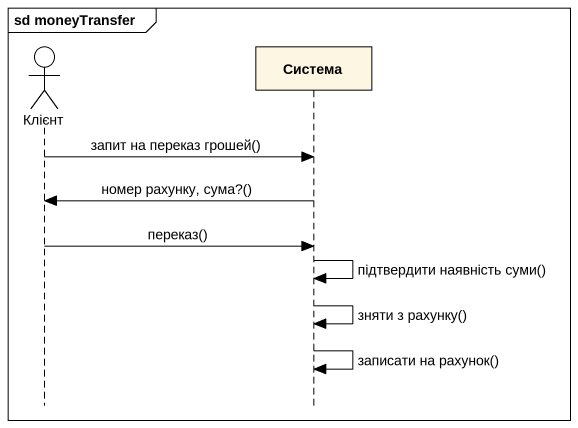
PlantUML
@startuml
mainframe sd moneyTransfer
hide footbox
actor Клієнт
participant Система

Клієнт -> Система : запит на переказ грошей()
Система -> Клієнт : номер рахунку, сума?()
Клієнт -> Система : переказ()
Система -> Система : підтвердити наявність суми()
Система -> Система : зняти з рахунку()
Система -> Система : записати на рахунок()
@enduml
